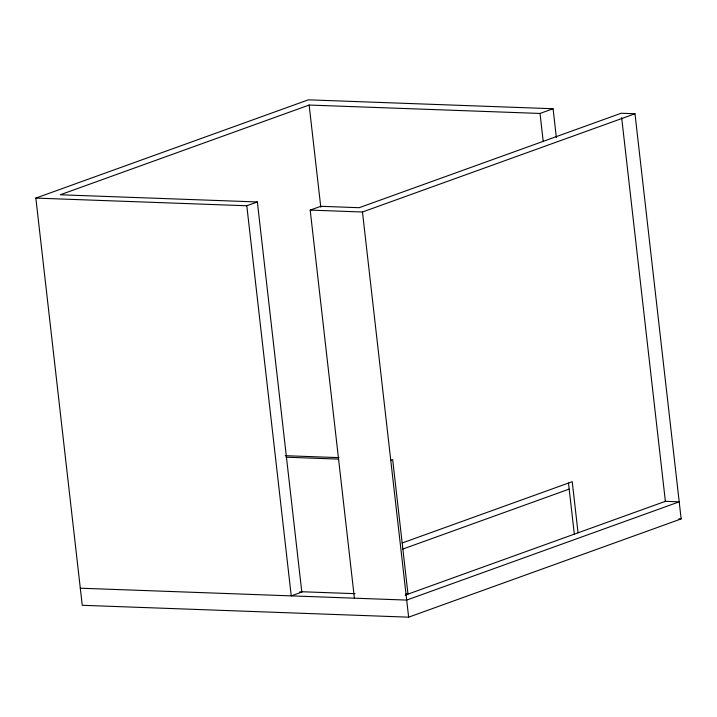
<?xml version="1.0" encoding="UTF-8"?>
<svg xmlns="http://www.w3.org/2000/svg" width="717" height="717" viewBox="0 0 717 717"><rect width="100%" height="100%" fill="white"/><g stroke="black" fill="none" stroke-linecap="round" stroke-linejoin="round"><path stroke-width="1.08" d="M354.413 598.175L310.192 210.108L320.759 206.299L359.199 207.697L621.155 113.25L634.984 113.761L681.15 518.911L408.636 617.167L82.249 605.291L35.85 198.089L308.364 99.833L553.076 108.742L556.365 137.637M553.076 108.742L540.018 113.447L309.144 105.049L60.246 194.782L257.358 201.961L301.812 592.072L291.245 595.881L246.8 205.77L257.358 201.961M310.192 210.108L362.47 212.008L634.984 113.761M390.792 460.269L392.665 459.597L407.991 594.115L405.939 594.043M402.165 543.002L572.229 481.69L578.054 532.803M402.855 549.052L569.181 489.093M405.186 595.128L665.376 501.326L621.666 117.705M35.85 198.089L246.8 205.77M285.276 455.689L338.971 457.643M286.011 457.204L338.585 459.113M664.677 501.3L679.205 501.828L406.682 600.084L80.295 588.2M678.918 518.83L681.15 518.911M301.337 591.722L355.032 593.676M299.581 591.991L301.812 592.072M540.018 113.447L543.19 141.231M568.491 483.034L574.317 534.156M362.47 212.008L408.636 617.167M309.144 105.049L320.786 207.204"/></g></svg>
